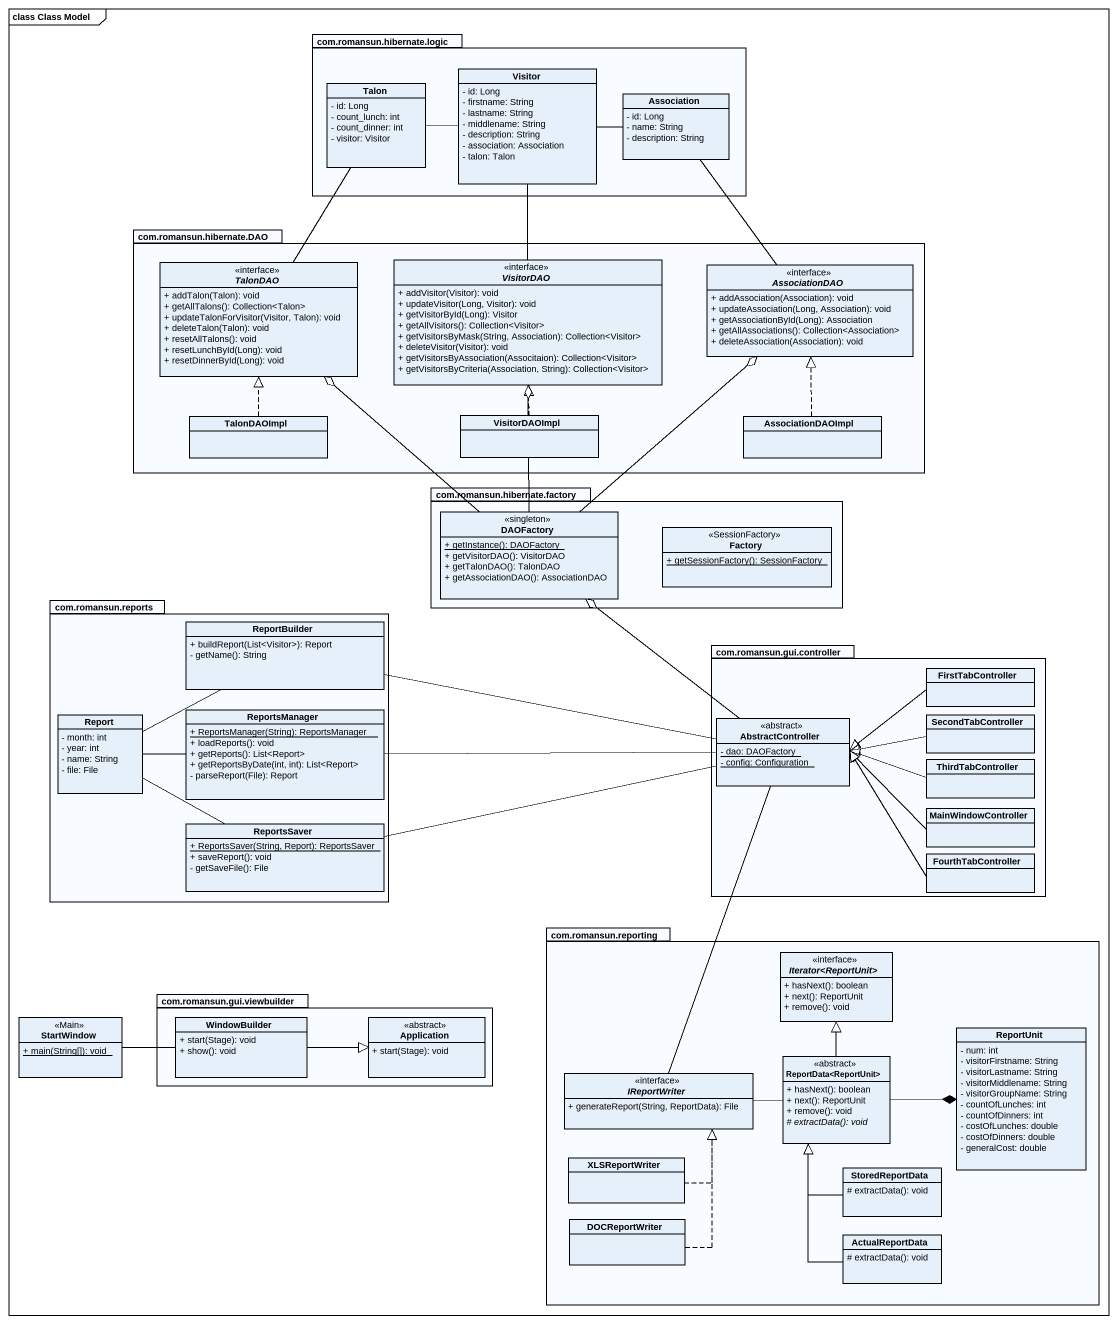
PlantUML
@startuml
mainframe class Class Model
hide circle
hide empty members
skinparam classAttributeIconSize 0
package "com.romansun.hibernate.logic" as com_romansun_hibernate_logic {
  class Talon {
    - id: Long
    - count_lunch: int
    - count_dinner: int
    - visitor: Visitor
  }
  class Visitor {
    - id: Long
    - firstname: String
    - lastname: String
    - middlename: String
    - description: String
    - association: Association
    - talon: Talon
  }
  class Association {
    - id: Long
    - name: String
    - description: String
  }
}
package "com.romansun.hibernate.DAO" as com_romansun_hibernate_DAO {
  interface TalonDAO <<interface>> {
    + addTalon(Talon): void
    + getAllTalons(): Collection<Talon>
    + updateTalonForVisitor(Visitor, Talon): void
    + deleteTalon(Talon): void
    + resetAllTalons(): void
    + resetLunchById(Long): void
    + resetDinnerById(Long): void
  }
  interface VisitorDAO <<interface>> {
    + addVisitor(Visitor): void
    + updateVisitor(Long, Visitor): void
    + getVisitorById(Long): Visitor
    + getAllVisitors(): Collection<Visitor>
    + getVisitorsByMask(String, Association): Collection<Visitor>
    + deleteVisitor(Visitor): void
    + getVisitorsByAssociation(Associtaion): Collection<Visitor>
    + getVisitorsByCriteria(Association, String): Collection<Visitor>
  }
  interface AssociationDAO <<interface>> {
    + addAssociation(Association): void
    + updateAssociation(Long, Association): void
    + getAssociationById(Long): Association
    + getAllAssociations(): Collection<Association>
    + deleteAssociation(Association): void
  }
  class TalonDAOImpl
  class VisitorDAOImpl
  class AssociationDAOImpl
}
package "com.romansun.hibernate.factory" as com_romansun_hibernate {
  class DAOFactory <<singleton>> {
    {static} + getInstance(): DAOFactory
    + getVisitorDAO(): VisitorDAO
    + getTalonDAO(): TalonDAO
    + getAssociationDAO(): AssociationDAO
  }
  class Factory <<SessionFactory>> {
    {static} + getSessionFactory(): SessionFactory
  }
}
package "com.romansun.reports" as com_romansun_reports {
  class ReportBuilder {
    + buildReport(List<Visitor>): Report
    - getName(): String
  }
  class Report {
    - month: int
    - year: int
    - name: String
    - file: File
  }
  class ReportsManager {
    {static} + ReportsManager(String): ReportsManager
    + loadReports(): void
    + getReports(): List<Report>
    + getReportsByDate(int, int): List<Report>
    - parseReport(File): Report
  }
  class ReportsSaver {
    {static} + ReportsSaver(String, Report): ReportsSaver
    + saveReport(): void
    - getSaveFile(): File
  }
}
package "com.romansun.gui.controller" as com_romansun_gui_controller {
  class FirstTabController
  class AbstractController <<abstract>> {
    {static} - dao: DAOFactory
    {static} - config: Configuration
  }
  class SecondTabController
  class ThirdTabController
  class MainWindowController
  class FourthTabController
}
package "com.romansun.reporting" as com_romansun_reporting {
  interface "Iterator<ReportUnit>" as Iterator_ReportUnit <<interface>> {
    + hasNext(): boolean
    + next(): ReportUnit
    + remove(): void
  }
  class ReportUnit {
    - num: int
    - visitorFirstname: String
    - visitorLastname: String
    - visitorMiddlename: String
    - visitorGroupName: String
    - countOfLunches: int
    - countOfDinners: int
    - costOfLunches: double
    - costOfDinners: double
    - generalCost: double
  }
  class "ReportData<ReportUnit>" as ReportData_ReportUnit <<abstract>> {
    + hasNext(): boolean
    + next(): ReportUnit
    + remove(): void
    {abstract} # extractData(): void
  }
  interface IReportWriter <<interface>> {
    + generateReport(String, ReportData): File
  }
  class XLSReportWriter
  class StoredReportData {
    # extractData(): void
  }
  class DOCReportWriter
  class ActualReportData {
    # extractData(): void
  }
}
class StartWindow <<Main>> {
  {static} + main(String[]): void
}
package "com.romansun.gui.viewbuilder" as com_romansun_gui_viewbuilder {
  class WindowBuilder {
    + start(Stage): void
    + show(): void
  }
  class Application <<abstract>> {
    + start(Stage): void
  }
}
Visitor -left- Talon
Visitor -right- Association
TalonDAO -up- Talon
VisitorDAO -up- Visitor
AssociationDAO -up- Association
TalonDAOImpl .up.|> TalonDAO
VisitorDAOImpl .up.|> VisitorDAO
AssociationDAOImpl .up.|> AssociationDAO
DAOFactory -up-o TalonDAO
DAOFactory -up-o VisitorDAO
DAOFactory -up-o AssociationDAO
ReportBuilder -left- Report
FirstTabController -left-|> AbstractController
ReportsManager -left- Report
AbstractController -up-o DAOFactory
AbstractController -left- ReportBuilder
AbstractController -left- ReportsManager
AbstractController -left- ReportsSaver
SecondTabController -left-|> AbstractController
ThirdTabController -left-|> AbstractController
ReportsSaver -left- Report
MainWindowController -left-|> AbstractController
FourthTabController -up-|> AbstractController
StartWindow -right- WindowBuilder
WindowBuilder -right-|> Application
ReportData_ReportUnit -up-|> Iterator_ReportUnit
ReportData_ReportUnit -right-* ReportUnit
IReportWriter -up- AbstractController
IReportWriter -right- ReportData_ReportUnit
XLSReportWriter .up.|> IReportWriter
StoredReportData -up-|> ReportData_ReportUnit
DOCReportWriter .up.|> IReportWriter
ActualReportData -up-|> ReportData_ReportUnit
@enduml
